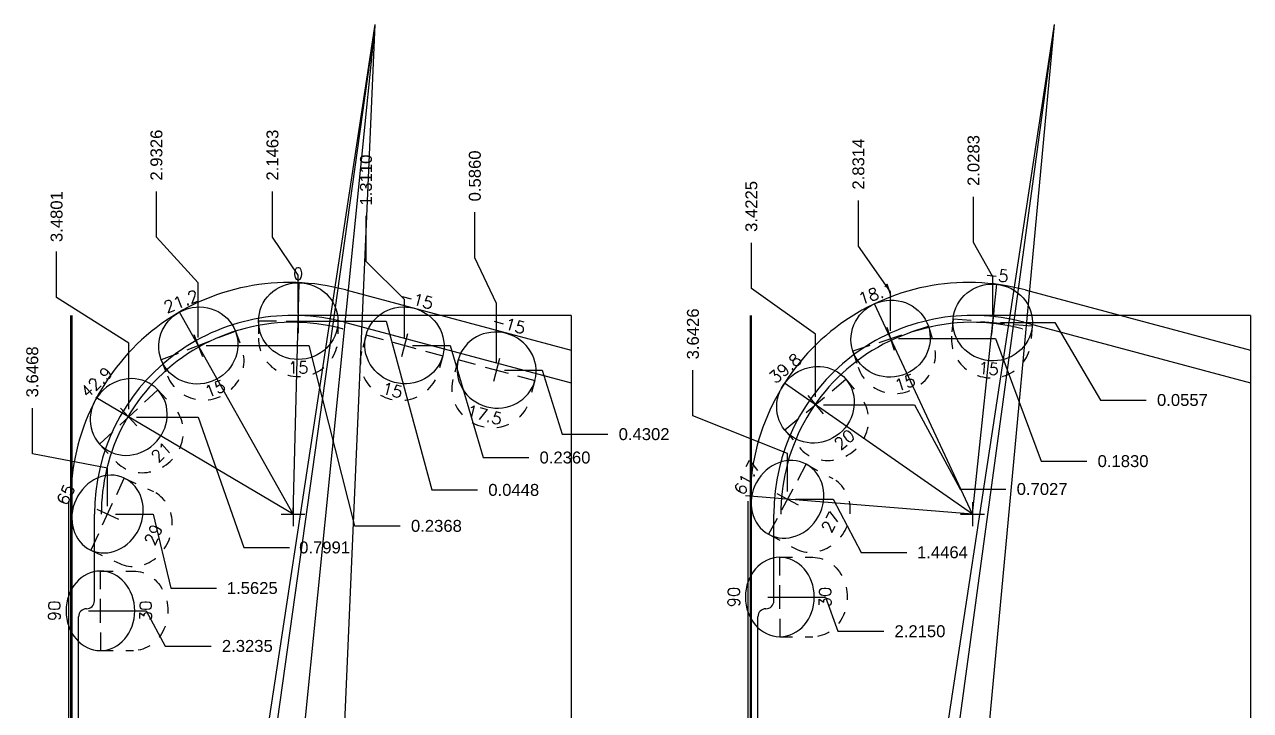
# Model space of a CAD drawing. Header units: inches. Extents: x 104.6 to 170.9, y -36.4 to -12.2.
# Drawn here: x 135.24 to 144.89, y -27.54 to -22.15 of the extents above; entities that cross this region are included whole.
import ezdxf
from ezdxf.enums import TextEntityAlignment as Align

# ---------------------------------------------------------------- set-up
doc = ezdxf.new("R2010")
doc.units = ezdxf.units.IN
doc.header["$MEASUREMENT"] = 0
doc.header["$PDMODE"] = 35
doc.linetypes.add('CENTER2', pattern=[1.125, 0.75, -0.125, 0.125, -0.125])
doc.linetypes.add('HIDDEN2', pattern=[0.1875, 0.125, -0.0625])
doc.layers.get('Defpoints').update_dxf_attribs({"color": 10})
doc.layers.add('Blade_5', color=7, linetype='Continuous', true_color=0x0066cc)
doc.layers.add('Blade_6', color=7, linetype='Continuous', true_color=0xc880f5)
doc.layers.add('CLine', color=5, linetype='CENTER2')
doc.styles.add('RomanS', font='romans')
doc.styles.get("Standard").update_dxf_attribs({"font": 'arial.ttf'})
doc.dimstyles.get("Standard").update_dxf_attribs({"dimtxt": 0.09375, "dimasz": 0.18, "dimexe": 0.18, "dimexo": 0.0625, "dimgap": 0.09, "dimtad": 0, "dimtih": 1, "dimtoh": 1, "dimdec": 4, "dimzin": 0, "dimdsep": 46, "dimtxsty": 'Standard', "dimcen": 0.09, "dimadec": 4, "dimazin": 0, "dimtfac": 1, "dimtdec": 4, "dimtofl": 0, "dimtmove": 0, "dimatfit": 3, "dimfxl": 1, "dimtolj": 1, "dimtzin": 0, "dimarcsym": 0})

# ---------------------------------------------------------------- blocks, each defined once
blk = doc.blocks.new('CMark')
at = {"layer": 'CLine'}
for p, q in [((-0.094, 0), (0.094, 0)), ((0, 0.094), (0, -0.094))]:
    blk.add_line(p, q, dxfattribs=at)
blk = doc.blocks.new('1613@15')
for p, q in [((-0.1705, 0), (-0.3125, 0)), ((0.1707, 0), (0.3125, 0))]:
    blk.add_line(p, q)
at = {"color": 8, "linetype": 'HIDDEN2', "ltscale": 0.5}
blk.add_line((-0.3125, 0), (-0.3125, -0.1346), dxfattribs=at)
at = {"color": 8, "linetype": 'HIDDEN2', "ltscale": 0.5, "flags": 128}
blk.add_lwpolyline([(0.3125, 0), (0.3125, -0.1346)], dxfattribs=at)
blk.add_ellipse((0, 0), major_axis=(-0.3125, 0), ratio=0.965926, start_param=-3.141592653589793, end_param=3.141592653589793)
at = {"color": 8, "linetype": 'HIDDEN2', "ltscale": 0.5}
blk.add_ellipse((0, -0.1346), major_axis=(-0.3125, 0), ratio=0.965926, start_param=0, end_param=3.141593, dxfattribs=at)
blk.add_blockref('CMark', (0, 0))
at = {"style": 'RomanS'}
blk.add_text('15', height=0.094, dxfattribs=at).set_placement((0, -0.3644), align=Align.MIDDLE_CENTER)
blk.add_attdef('ANG', text='', height=0.094, dxfattribs=at).set_placement((0, 0.2975), align=Align.BOTTOM_CENTER)
blk = doc.blocks.new('1613@17.5')
for p, q in [((-0.1705, 0), (-0.3125, 0)), ((0.1707, 0), (0.3125, 0))]:
    blk.add_line(p, q)
at = {"color": 8, "linetype": 'HIDDEN2', "ltscale": 0.5}
blk.add_line((-0.3125, 0), (-0.3125, -0.1591), dxfattribs=at)
at = {"color": 8, "linetype": 'HIDDEN2', "ltscale": 0.5, "flags": 128}
blk.add_lwpolyline([(0.3125, 0), (0.3125, -0.1591)], dxfattribs=at)
at = {"extrusion": (0, 0, -1)}
blk.add_ellipse((0, 0), major_axis=(-0.3125, 0), ratio=0.953717, start_param=-3.141592653589793, end_param=3.141592653589793, dxfattribs=at)
at = {"color": 8, "linetype": 'HIDDEN2', "ltscale": 0.5}
blk.add_ellipse((0, -0.1591), major_axis=(0.3125, 0), ratio=0.953717, start_param=3.141593, end_param=6.283185, dxfattribs=at)
blk.add_blockref('CMark', (0, 0))
at = {"style": 'RomanS'}
blk.add_text('17.5', height=0.094, dxfattribs=at).set_placement((0, -0.3644), align=Align.MIDDLE_CENTER)
blk.add_attdef('ANG', text='', height=0.094, dxfattribs=at).set_placement((0, 0.2975), align=Align.BOTTOM_CENTER)
blk = doc.blocks.new('1613@21')
for p, q in [((-0.1705, 0), (-0.3125, 0)), ((0.1707, 0), (0.3125, 0))]:
    blk.add_line(p, q)
at = {"color": 8, "linetype": 'HIDDEN2', "ltscale": 0.5}
blk.add_line((-0.3125, 0), (-0.3125, -0.1864), dxfattribs=at)
at = {"color": 8, "linetype": 'HIDDEN2', "ltscale": 0.5, "flags": 128}
blk.add_lwpolyline([(0.3125, 0), (0.3125, -0.1864)], dxfattribs=at)
blk.add_ellipse((0, 0), major_axis=(-0.3125, 0), ratio=0.933568, start_param=3.141593, end_param=9.424778)
at = {"color": 8, "linetype": 'HIDDEN2', "ltscale": 0.5}
blk.add_ellipse((0, -0.1864), major_axis=(-0.3125, 0), ratio=0.933568, start_param=0, end_param=3.141593, dxfattribs=at)
blk.add_blockref('CMark', (0, 0))
at = {"style": 'RomanS'}
blk.add_text('21', height=0.094, dxfattribs=at).set_placement((0, -0.3771), align=Align.MIDDLE_CENTER)
blk.add_attdef('ANG', text='', height=0.094, dxfattribs=at).set_placement((0, 0.2975), align=Align.BOTTOM_CENTER)
blk = doc.blocks.new('1613@20')
for p, q in [((-0.1705, 0), (-0.3125, 0)), ((0.1707, 0), (0.3125, 0))]:
    blk.add_line(p, q)
at = {"color": 8, "linetype": 'HIDDEN2', "ltscale": 0.5}
blk.add_line((-0.3125, 0), (-0.3125, -0.1779), dxfattribs=at)
at = {"color": 8, "linetype": 'HIDDEN2', "ltscale": 0.5, "flags": 128}
blk.add_lwpolyline([(0.3125, 0), (0.3125, -0.1779)], dxfattribs=at)
blk.add_ellipse((0, 0), major_axis=(-0.3125, 0), ratio=0.939693, start_param=-3.141592653589793, end_param=3.141592653589793)
at = {"color": 8, "linetype": 'HIDDEN2', "ltscale": 0.5}
blk.add_ellipse((0, -0.1779), major_axis=(-0.3125, 0), ratio=0.939693, start_param=0, end_param=3.141593, dxfattribs=at)
blk.add_blockref('CMark', (0, 0))
at = {"style": 'RomanS'}
blk.add_text('20', height=0.094, dxfattribs=at).set_placement((0, -0.3562), align=Align.MIDDLE_CENTER)
blk.add_attdef('ANG', text='', height=0.094, dxfattribs=at).set_placement((0, 0.2975), align=Align.BOTTOM_CENTER)
blk = doc.blocks.new('*D229')
at = {"layer": 'Blade_5', "color": 0, "lineweight": -2, "transparency": 16777216}
for p, q in [((138.7879, -23.9843), (138.7879, -23.6243)), ((138.9586, -24.3443), (138.7879, -23.9843)), ((138.9586, -24.8044), (138.9586, -24.3443))]:
    blk.add_line(p, q, dxfattribs=at)
at = {"layer": 'Defpoints', "color": 0, "transparency": 16777216}
for p in [(138.7879, -23.6243), (139.5446, -24.4367), (138.9586, -24.8669)]:
    blk.add_point(p, dxfattribs=at)
at = {"layer": 'Blade_5', "color": 0, "transparency": 16777216, "insert": (138.7879, -23.3399), "char_height": 0.09375, "attachment_point": 5, "rotation": 90}
blk.add_mtext('\\A1;0.5860', dxfattribs=at)
blk = doc.blocks.new('*D230')
at = {"layer": 'Blade_5', "color": 0, "lineweight": -2, "transparency": 16777216}
for p, q in [((137.9316, -24.0126), (137.9316, -23.6526)), ((138.2336, -24.3126), (137.9316, -24.0126)), ((138.2336, -24.6101), (138.2336, -24.3126))]:
    blk.add_line(p, q, dxfattribs=at)
at = {"layer": 'Defpoints', "color": 0, "transparency": 16777216}
for p in [(137.9316, -23.6526), (139.5446, -24.4367), (138.2336, -24.6726)]:
    blk.add_point(p, dxfattribs=at)
at = {"layer": 'Blade_5', "color": 0, "transparency": 16777216, "insert": (137.9316, -23.3726), "char_height": 0.09375, "attachment_point": 5, "rotation": 90}
blk.add_mtext('\\A1;1.3110', dxfattribs=at)
blk = doc.blocks.new('*D231')
at = {"layer": 'Blade_5', "color": 0, "lineweight": -2, "transparency": 16777216}
for p, q in [((137.1957, -23.8217), (137.1957, -23.4617)), ((137.3983, -24.1215), (137.1957, -23.8217)), ((137.3983, -24.419), (137.3983, -24.1215))]:
    blk.add_line(p, q, dxfattribs=at)
at = {"layer": 'Defpoints', "color": 0, "transparency": 16777216}
for p in [(137.1957, -23.4617), (137.3983, -24.4815), (139.5446, -24.4367)]:
    blk.add_point(p, dxfattribs=at)
at = {"layer": 'Blade_5', "color": 0, "transparency": 16777216, "insert": (137.1957, -23.1763), "char_height": 0.09375, "attachment_point": 5, "rotation": 90}
blk.add_mtext('\\A1;2.1463', dxfattribs=at)
blk = doc.blocks.new('*D232')
at = {"layer": 'Blade_5', "color": 0, "lineweight": -2, "transparency": 16777216}
for p, q in [((136.2829, -23.8217), (136.2829, -23.4617)), ((136.612, -24.1817), (136.2829, -23.8217)), ((136.612, -24.611), (136.612, -24.1817))]:
    blk.add_line(p, q, dxfattribs=at)
at = {"layer": 'Defpoints', "color": 0, "transparency": 16777216}
for p in [(136.2829, -23.4617), (139.5446, -24.4367), (136.612, -24.6735)]:
    blk.add_point(p, dxfattribs=at)
at = {"layer": 'Blade_5', "color": 0, "transparency": 16777216, "insert": (136.2829, -23.1763), "char_height": 0.09375, "attachment_point": 5, "rotation": 90}
blk.add_mtext('\\A1;2.9326', dxfattribs=at)
blk = doc.blocks.new('*D233')
at = {"layer": 'Blade_5', "color": 0, "lineweight": -2, "transparency": 16777216}
for p, q in [((135.4974, -24.2955), (135.4974, -23.9355)), ((136.0645, -24.6555), (135.4974, -24.2955)), ((136.0645, -25.1733), (136.0645, -24.6555))]:
    blk.add_line(p, q, dxfattribs=at)
at = {"layer": 'Defpoints', "color": 0, "transparency": 16777216}
for p in [(135.4974, -23.9355), (139.5446, -24.4367), (136.0645, -25.2358)]:
    blk.add_point(p, dxfattribs=at)
at = {"layer": 'Blade_5', "color": 0, "transparency": 16777216, "insert": (135.4974, -23.66), "char_height": 0.09375, "attachment_point": 5, "rotation": 90}
blk.add_mtext('\\A1;3.4801', dxfattribs=at)
blk = doc.blocks.new('*D234')
at = {"layer": 'Blade_5', "color": 0, "lineweight": -2, "transparency": 16777216}
for p, q in [((139.0211, -24.8669), (139.3186, -24.8669)), ((139.3186, -24.8669), (139.4752, -25.3711)), ((139.4752, -25.3711), (139.8352, -25.3711))]:
    blk.add_line(p, q, dxfattribs=at)
at = {"layer": 'Defpoints', "color": 0, "transparency": 16777216}
for p in [(139.5446, -24.4367), (138.9586, -24.8669), (139.8352, -25.3711)]:
    blk.add_point(p, dxfattribs=at)
at = {"layer": 'Blade_5', "color": 0, "transparency": 16777216, "insert": (140.1193, -25.3711), "char_height": 0.09375, "attachment_point": 5}
blk.add_mtext('\\A1;0.4302', dxfattribs=at)
blk = doc.blocks.new('*D235')
at = {"layer": 'Blade_5', "color": 0, "lineweight": -2, "transparency": 16777216}
for p, q in [((138.2961, -24.6726), (138.5936, -24.6726)), ((138.5936, -24.6726), (138.8525, -25.555)), ((138.8525, -25.555), (139.2125, -25.555))]:
    blk.add_line(p, q, dxfattribs=at)
at = {"layer": 'Defpoints', "color": 0, "transparency": 16777216}
for p in [(139.5446, -24.4367), (138.2336, -24.6726), (139.2125, -25.555)]:
    blk.add_point(p, dxfattribs=at)
at = {"layer": 'Blade_5', "color": 0, "transparency": 16777216, "insert": (139.4969, -25.555), "char_height": 0.09375, "attachment_point": 5}
blk.add_mtext('\\A1;0.2360', dxfattribs=at)
blk = doc.blocks.new('*D236')
at = {"layer": 'Blade_5', "color": 0, "lineweight": -2, "transparency": 16777216}
for p, q in [((137.4608, -24.4815), (138.0891, -24.4815)), ((138.0891, -24.4815), (138.4491, -25.8096)), ((138.4491, -25.8096), (138.8091, -25.8096))]:
    blk.add_line(p, q, dxfattribs=at)
at = {"layer": 'Defpoints', "color": 0, "transparency": 16777216}
for p in [(137.3983, -24.4815), (139.5446, -24.4367), (138.8091, -25.8096)]:
    blk.add_point(p, dxfattribs=at)
at = {"layer": 'Blade_5', "color": 0, "transparency": 16777216, "insert": (139.0938, -25.8096), "char_height": 0.09375, "attachment_point": 5}
blk.add_mtext('\\A1;0.0448', dxfattribs=at)
blk = doc.blocks.new('*D237')
at = {"layer": 'Blade_5', "color": 0, "lineweight": -2, "transparency": 16777216}
for p, q in [((136.6745, -24.6735), (137.4805, -24.6735)), ((137.4805, -24.6735), (137.8405, -26.0925)), ((137.8405, -26.0925), (138.2005, -26.0925))]:
    blk.add_line(p, q, dxfattribs=at)
at = {"layer": 'Defpoints', "color": 0, "transparency": 16777216}
for p in [(139.5446, -24.4367), (136.612, -24.6735), (138.2005, -26.0925)]:
    blk.add_point(p, dxfattribs=at)
at = {"layer": 'Blade_5', "color": 0, "transparency": 16777216, "insert": (138.4852, -26.0925), "char_height": 0.09375, "attachment_point": 5}
blk.add_mtext('\\A1;0.2368', dxfattribs=at)
blk = doc.blocks.new('*D238')
at = {"layer": 'Blade_5', "color": 0, "lineweight": -2, "transparency": 16777216}
for p, q in [((136.127, -25.2358), (136.6102, -25.2358)), ((136.6102, -25.2358), (136.9702, -26.2622)), ((136.9702, -26.2622), (137.3302, -26.2622))]:
    blk.add_line(p, q, dxfattribs=at)
at = {"layer": 'Defpoints', "color": 0, "transparency": 16777216}
for p in [(139.5446, -24.4367), (136.0645, -25.2358), (137.3302, -26.2622)]:
    blk.add_point(p, dxfattribs=at)
at = {"layer": 'Blade_5', "color": 0, "transparency": 16777216, "insert": (137.6057, -26.2622), "char_height": 0.09375, "attachment_point": 5}
blk.add_mtext('\\A1;0.7991', dxfattribs=at)
blk = doc.blocks.new('*D239')
at = {"layer": 'Blade_6', "color": 0, "lineweight": -2, "transparency": 16777216}
for p, q in [((142.7114, -23.8641), (142.7114, -23.5041)), ((142.8617, -24.1323), (142.7114, -23.8641)), ((142.8617, -24.4298), (142.8617, -24.1323))]:
    blk.add_line(p, q, dxfattribs=at)
at = {"layer": 'Defpoints', "color": 0, "transparency": 16777216}
for p in [(142.7114, -23.5041), (142.8617, -24.4923), (144.89, -24.4367)]:
    blk.add_point(p, dxfattribs=at)
at = {"layer": 'Blade_6', "color": 0, "transparency": 16777216, "insert": (142.7114, -23.2187), "char_height": 0.09375, "attachment_point": 5, "rotation": 90}
blk.add_mtext('\\A1;2.0283', dxfattribs=at)
blk = doc.blocks.new('*D240')
at = {"layer": 'Blade_6', "color": 0, "lineweight": -2, "transparency": 16777216}
for p, q in [((141.8056, -23.8924), (141.8056, -23.5324)), ((142.0586, -24.2524), (141.8056, -23.8924)), ((142.0586, -24.5572), (142.0586, -24.2524))]:
    blk.add_line(p, q, dxfattribs=at)
at = {"layer": 'Defpoints', "color": 0, "transparency": 16777216}
for p in [(141.8056, -23.5324), (144.89, -24.4367), (142.0586, -24.6197)]:
    blk.add_point(p, dxfattribs=at)
at = {"layer": 'Blade_6', "color": 0, "transparency": 16777216, "insert": (141.8056, -23.2472), "char_height": 0.09375, "attachment_point": 5, "rotation": 90}
blk.add_mtext('\\A1;2.8314', dxfattribs=at)
blk = doc.blocks.new('*D241')
at = {"layer": 'Blade_6', "color": 0, "lineweight": -2, "transparency": 16777216}
for p, q in [((140.9636, -24.2248), (140.9636, -23.8648)), ((141.4675, -24.5848), (140.9636, -24.2248)), ((141.4675, -25.0769), (141.4675, -24.5848))]:
    blk.add_line(p, q, dxfattribs=at)
at = {"layer": 'Defpoints', "color": 0, "transparency": 16777216}
for p in [(140.9636, -23.8648), (144.89, -24.4367), (141.4675, -25.1394)]:
    blk.add_point(p, dxfattribs=at)
at = {"layer": 'Blade_6', "color": 0, "transparency": 16777216, "insert": (140.9636, -23.5798), "char_height": 0.09375, "attachment_point": 5, "rotation": 90}
blk.add_mtext('\\A1;3.4225', dxfattribs=at)
blk = doc.blocks.new('*D242')
at = {"layer": 'Blade_6', "color": 0, "lineweight": -2, "transparency": 16777216}
for p, q in [((142.9242, -24.4923), (143.3501, -24.4923)), ((143.3501, -24.4923), (143.7101, -25.1024)), ((143.7101, -25.1024), (144.0701, -25.1024))]:
    blk.add_line(p, q, dxfattribs=at)
at = {"layer": 'Defpoints', "color": 0, "transparency": 16777216}
for p in [(142.8617, -24.4923), (144.89, -24.4367), (144.0701, -25.1024)]:
    blk.add_point(p, dxfattribs=at)
at = {"layer": 'Blade_6', "color": 0, "transparency": 16777216, "insert": (144.3547, -25.1024), "char_height": 0.09375, "attachment_point": 5}
blk.add_mtext('\\A1;0.0557', dxfattribs=at)
blk = doc.blocks.new('*D243')
at = {"layer": 'Blade_6', "color": 0, "lineweight": -2, "transparency": 16777216}
for p, q in [((142.1211, -24.6197), (142.883, -24.6197)), ((142.883, -24.6197), (143.243, -25.5833)), ((143.243, -25.5833), (143.603, -25.5833))]:
    blk.add_line(p, q, dxfattribs=at)
at = {"layer": 'Defpoints', "color": 0, "transparency": 16777216}
for p in [(144.89, -24.4367), (142.0586, -24.6197), (143.603, -25.5833)]:
    blk.add_point(p, dxfattribs=at)
at = {"layer": 'Blade_6', "color": 0, "transparency": 16777216, "insert": (143.8875, -25.5833), "char_height": 0.09375, "attachment_point": 5}
blk.add_mtext('\\A1;0.1830', dxfattribs=at)
blk = doc.blocks.new('*D244')
at = {"layer": 'Blade_6', "color": 0, "lineweight": -2, "transparency": 16777216}
for p, q in [((141.53, -25.1394), (142.2462, -25.1394)), ((142.2462, -25.1394), (142.6062, -25.8025)), ((142.6062, -25.8025), (142.9662, -25.8025))]:
    blk.add_line(p, q, dxfattribs=at)
at = {"layer": 'Defpoints', "color": 0, "transparency": 16777216}
for p in [(144.89, -24.4367), (141.4675, -25.1394), (142.9662, -25.8025)]:
    blk.add_point(p, dxfattribs=at)
at = {"layer": 'Blade_6', "color": 0, "transparency": 16777216, "insert": (143.2508, -25.8025), "char_height": 0.09375, "attachment_point": 5}
blk.add_mtext('\\A1;0.7027', dxfattribs=at)
blk = doc.blocks.new('1613@27')
for p, q in [((-0.1705, 0), (-0.3125, 0)), ((0.1707, 0), (0.3125, 0))]:
    blk.add_line(p, q)
at = {"color": 8, "linetype": 'HIDDEN2', "ltscale": 0.5}
blk.add_line((-0.3125, 0), (-0.3125, -0.2361), dxfattribs=at)
at = {"color": 8, "linetype": 'HIDDEN2', "ltscale": 0.5, "flags": 128}
blk.add_lwpolyline([(0.3125, 0), (0.3125, -0.2361)], dxfattribs=at)
blk.add_ellipse((0, 0), major_axis=(-0.3125, 0), ratio=0.891008, start_param=3.141593, end_param=9.424778)
at = {"color": 8, "linetype": 'HIDDEN2', "ltscale": 0.5}
blk.add_ellipse((0, -0.2361), major_axis=(-0.3125, 0), ratio=0.891008, start_param=0, end_param=3.141593, dxfattribs=at)
blk.add_blockref('CMark', (0, 0))
at = {"style": 'RomanS'}
blk.add_text('27', height=0.094, dxfattribs=at).set_placement((0.003, -0.3835), align=Align.MIDDLE_CENTER)
blk.add_attdef('ANG', text='', height=0.094, dxfattribs=at).set_placement((0, 0.2871), align=Align.BOTTOM_CENTER)
blk = doc.blocks.new('*D289')
at = {"layer": 'Blade_6', "color": 0, "lineweight": -2, "transparency": 16777216}
for p, q in [((140.5038, -25.2268), (140.5038, -24.8668)), ((141.2474, -25.5231), (140.5038, -25.2268)), ((141.2474, -25.8206), (141.2474, -25.5231))]:
    blk.add_line(p, q, dxfattribs=at)
at = {"layer": 'Defpoints', "color": 0, "transparency": 16777216}
for p in [(144.89, -24.4367), (140.5038, -24.8668), (141.2474, -25.8831)]:
    blk.add_point(p, dxfattribs=at)
at = {"layer": 'Blade_6', "color": 0, "transparency": 16777216, "insert": (140.5038, -24.5822), "char_height": 0.09375, "attachment_point": 5, "rotation": 90}
blk.add_mtext('\\A1;3.6426', dxfattribs=at)
blk = doc.blocks.new('*D290')
at = {"layer": 'Blade_6', "color": 0, "lineweight": -2, "transparency": 16777216}
for p, q in [((141.3099, -25.8831), (141.6074, -25.8831)), ((141.6074, -25.8831), (141.8265, -26.3001)), ((141.8265, -26.3001), (142.1865, -26.3001))]:
    blk.add_line(p, q, dxfattribs=at)
at = {"layer": 'Defpoints', "color": 0, "transparency": 16777216}
for p in [(144.89, -24.4367), (141.2474, -25.8831), (142.1865, -26.3001)]:
    blk.add_point(p, dxfattribs=at)
at = {"layer": 'Blade_6', "color": 0, "transparency": 16777216, "insert": (142.4665, -26.3001), "char_height": 0.09375, "attachment_point": 5}
blk.add_mtext('\\A1;1.4464', dxfattribs=at)
blk = doc.blocks.new('*D293')
at = {"layer": 'Blade_6', "color": 0, "lineweight": -2, "transparency": 16777216}
for p, q in [((141.2496, -26.6517), (141.5471, -26.6517)), ((141.5471, -26.6517), (141.6445, -26.9211)), ((141.6445, -26.9211), (142.0045, -26.9211))]:
    blk.add_line(p, q, dxfattribs=at)
at = {"layer": 'Defpoints', "color": 0, "transparency": 16777216}
for p in [(144.89, -24.4367), (141.1871, -26.6517), (142.0045, -26.9211)]:
    blk.add_point(p, dxfattribs=at)
at = {"layer": 'Blade_6', "color": 0, "transparency": 16777216, "insert": (142.2897, -26.9211), "char_height": 0.09375, "attachment_point": 5}
blk.add_mtext('\\A1;2.2150', dxfattribs=at)
blk = doc.blocks.new('1613@29')
for p, q in [((-0.1705, 0), (-0.3125, 0)), ((0.1707, 0), (0.3125, 0))]:
    blk.add_line(p, q)
at = {"color": 8, "linetype": 'HIDDEN2', "ltscale": 0.5}
blk.add_line((-0.3125, 0), (-0.3125, -0.2521), dxfattribs=at)
at = {"color": 8, "linetype": 'HIDDEN2', "ltscale": 0.5, "flags": 128}
blk.add_lwpolyline([(0.3125, 0), (0.3125, -0.2521)], dxfattribs=at)
blk.add_ellipse((0, 0), major_axis=(-0.3125, 0), ratio=0.874624, start_param=3.141593, end_param=9.424778)
at = {"color": 8, "linetype": 'HIDDEN2', "ltscale": 0.5}
blk.add_ellipse((0, -0.2521), major_axis=(-0.3125, 0), ratio=0.874624, start_param=0, end_param=3.141593, dxfattribs=at)
blk.add_blockref('CMark', (0, 0))
at = {"style": 'RomanS'}
blk.add_text('29', height=0.094, dxfattribs=at).set_placement((0.006, -0.3955), align=Align.MIDDLE_CENTER)
blk.add_attdef('ANG', text='', height=0.094, dxfattribs=at).set_placement((0, 0.2871), align=Align.BOTTOM_CENTER)
blk = doc.blocks.new('*D294')
at = {"layer": 'Blade_5', "color": 0, "lineweight": -2, "transparency": 16777216}
for p, q in [((135.3062, -25.5256), (135.3062, -25.1656)), ((135.8978, -25.6392), (135.3062, -25.5256)), ((135.8978, -25.9367), (135.8978, -25.6392))]:
    blk.add_line(p, q, dxfattribs=at)
at = {"layer": 'Defpoints', "color": 0, "transparency": 16777216}
for p in [(139.5446, -24.4367), (135.3062, -25.1656), (135.8978, -25.9992)]:
    blk.add_point(p, dxfattribs=at)
at = {"layer": 'Blade_5', "color": 0, "transparency": 16777216, "insert": (135.3062, -24.881), "char_height": 0.09375, "attachment_point": 5, "rotation": 90}
blk.add_mtext('\\A1;3.6468', dxfattribs=at)
blk = doc.blocks.new('*D298')
at = {"layer": 'Blade_5', "color": 0, "lineweight": -2, "transparency": 16777216}
for p, q in [((135.9042, -26.7602), (136.2017, -26.7602)), ((136.2017, -26.7602), (136.3521, -27.0367)), ((136.3521, -27.0367), (136.7121, -27.0367))]:
    blk.add_line(p, q, dxfattribs=at)
at = {"layer": 'Defpoints', "color": 0, "transparency": 16777216}
for p in [(139.5446, -24.4367), (135.8417, -26.7602), (136.7121, -27.0367)]:
    blk.add_point(p, dxfattribs=at)
at = {"layer": 'Blade_5', "color": 0, "transparency": 16777216, "insert": (136.9978, -27.0367), "char_height": 0.09375, "attachment_point": 5}
blk.add_mtext('\\A1;2.3235', dxfattribs=at)
blk = doc.blocks.new('1613@30')
for p, q in [((-0.1705, 0), (-0.3125, 0)), ((0.1707, 0), (0.3125, 0))]:
    blk.add_line(p, q)
at = {"color": 8, "linetype": 'HIDDEN2', "ltscale": 0.5}
blk.add_line((-0.3125, 0), (-0.3125, -0.26), dxfattribs=at)
at = {"color": 8, "linetype": 'HIDDEN2', "ltscale": 0.5, "flags": 128}
blk.add_lwpolyline([(0.3125, 0), (0.3125, -0.26)], dxfattribs=at)
at = {"extrusion": (0, 0, -1)}
blk.add_ellipse((0, 0), major_axis=(-0.3125, 0), ratio=0.866025, start_param=-3.141592653589793, end_param=3.141592653589793, dxfattribs=at)
at = {"color": 8, "linetype": 'HIDDEN2', "ltscale": 0.5, "extrusion": (0, 0, -1)}
blk.add_ellipse((0, -0.26), major_axis=(-0.3125, 0), ratio=0.866025, start_param=3.068877, end_param=6.355901, dxfattribs=at)
blk.add_blockref('CMark', (0, 0))
at = {"style": 'RomanS'}
blk.add_text('30', height=0.094, dxfattribs=at).set_placement((0, -0.3562), align=Align.MIDDLE_CENTER)
blk.add_attdef('ANG', text='', height=0.094, dxfattribs=at).set_placement((0, 0.2871), align=Align.BOTTOM_CENTER)

msp = doc.modelspace()

# ---------------------------------------------------------------- linework, layer by layer
at = {"color": 5}
for p, q in [((137.77226, -24.23652), (139.5446, -24.71142)), ((143.11765, -24.23652), (144.88998, -24.71142)), ((135.5911, -25.89792), (135.5911, -32.93668)), ((135.6071, -25.89792), (135.6071, -32.93668)), ((140.93648, -25.89792), (140.93648, -32.93668))]:
    msp.add_line(p, q, dxfattribs=at)
for p, q in [((135.6071, -24.43668), (135.6071, -32.93668)), ((135.6171, -24.43668), (135.6171, -32.93668)), ((139.5446, -24.43668), (137.3571, -24.43668)), ((137.7615, -24.48992), (139.5446, -24.9677)), ((139.5446, -24.43668), (139.5446, -32.93668)), ((140.95248, -24.43668), (140.95248, -32.93668)), ((140.96248, -24.43668), (140.96248, -32.93668)), ((144.88998, -24.43668), (142.70248, -24.43668)), ((143.10689, -24.48992), (144.88998, -24.9677)), ((144.88998, -24.43668), (144.88998, -32.93668)), ((135.7946, -26.6815), (135.7946, -25.99918)), ((141.13998, -26.6815), (141.13998, -25.99918)), ((135.6696, -31.744), (135.6696, -26.8065)), ((141.01498, -31.744), (141.01498, -26.8065))]:
    msp.add_line(p, q)
at = {"color": 1}
for p, q in [((137.74745, -24.54237), (137.75034, -24.54315)), ((143.09283, -24.54237), (143.09573, -24.54315))]:
    msp.add_line(p, q, dxfattribs=at)
at = {"color": 5}
for centre in [(137.3271, -25.89792), (142.67248, -25.89792)]:
    msp.add_arc(centre, 1.72, 75, 180, dxfattribs=at)
for centre, radius, start, end in [((137.3571, -25.99918), 1.5625, 75, 180), ((142.70248, -25.99918), 1.5625, 75, 180), ((135.7321, -26.6815), 0.0625, 270, 0), ((141.07748, -26.6815), 0.0625, 270, 0), ((135.7321, -26.8065), 0.0625, 90, 180), ((141.07748, -26.8065), 0.0625, 90, 180)]:
    msp.add_arc(centre, radius, start, end)
at = {"color": 1}
for centre, start, end in [((137.3571, -25.99918), 75, 106.391893), ((142.70248, -25.99918), 75, 106.391893), ((137.3571, -25.99918), 106.391893, 136.598053), ((142.70248, -25.99918), 106.391893, 136.598053), ((137.3571, -25.99918), 136.598053, 166.546145), ((142.70248, -25.99918), 136.598053, 166.546145), ((137.3571, -25.99918), 166.546145, 180), ((142.70248, -25.99918), 166.546145, 180)]:
    msp.add_arc(centre, 1.5082, start, end, dxfattribs=at)
at = {"layer": 'Blade_5'}
for p, q in [((135.90127, -35.92742), (138.0025, -22.14922)), ((136.06715, -35.9517), (138.0025, -22.14922)), ((136.61282, -36.01727), (138.0025, -22.14922)), ((137.3983, -36.07362), (138.0025, -22.14922)), ((137.3571, -25.99918), (137.40621, -24.17974)), ((137.3571, -25.99918), (136.464, -24.41014)), ((137.3571, -25.99918), (135.80597, -25.08305))]:
    msp.add_line(p, q, dxfattribs=at)
at = {"layer": 'Blade_6'}
for p, q in [((141.25089, -35.92806), (143.34788, -22.14922)), ((141.46986, -35.95961), (143.34788, -22.14922)), ((142.05919, -36.02701), (143.34788, -22.14922)), ((142.70248, -25.99918), (142.89339, -24.19216)), ((142.70248, -25.99918), (141.93083, -24.34603)), ((142.70248, -25.99918), (141.22271, -24.96898)), ((142.70248, -25.99918), (140.91795, -25.85683))]:
    msp.add_line(p, q, dxfattribs=at)

# ---------------------------------------------------------------- block references
for p in [(137.3571, -25.99918), (142.70248, -25.99918)]:
    msp.add_blockref('CMark', p)
at = {"layer": 'Blade_5'}
msp.add_blockref('1613@15', (137.39826, -24.48149), dxfattribs=at).add_auto_attribs({'ANG': '0'})
for name, p, rotation, values in [('1613@15', (136.612, -24.67346), 21.2, {'ANG': '21.2'}), ('1613@15', (138.23363, -24.67265), 345, {'ANG': '-15'}), ('1613@17.5', (138.95857, -24.86689), 345, {'ANG': '-15'}), ('1613@21', (136.06453, -25.23577), 42.89999999999999, {'ANG': '42.9'}), ('1613@29', (135.89779, -25.99918), 65, {'ANG': '65'}), ('1613@30', (135.84173, -26.76015), 90, {'ANG': '90'})]:
    msp.add_blockref(name, p, dxfattribs=dict(at, rotation=rotation)).add_auto_attribs(values)
at = {"layer": 'Blade_6'}
for name, p, rotation, values in [('1613@15', (142.86168, -24.49235), 355, {'ANG': '-5'}), ('1613@15', (142.05856, -24.61969), 18.1, {'ANG': '18.1'}), ('1613@20', (141.4675, -25.1394), 39.8, {'ANG': '39.8'}), ('1613@27', (141.24743, -25.88311), 61.7, {'ANG': '61.7'}), ('1613@30', (141.18712, -26.6517), 90, {'ANG': '90'})]:
    msp.add_blockref(name, p, dxfattribs=dict(at, rotation=rotation)).add_auto_attribs(values)

# ---------------------------------------------------------------- dimensions: what is measured, and where the dimension line sits
at = {"layer": 'Blade_5'}
for feature_location, offset, dtype, picture, middle in [((136.612, -24.67346), (-0.32914, 1.21178), 1, '*D232', (136.28286, -23.17631)), ((137.39826, -24.48149), (-0.20255, 1.01982), 1, '*D231', (137.19571, -23.17628)), ((138.95857, -24.86689), (-0.17069, 1.24256), 1, '*D229', (138.78788, -23.33989)), ((138.23363, -24.67265), (-0.30199, 1.02003), 1, '*D230', (137.93164, -23.37259)), ((136.06453, -25.23577), (-0.56714, 1.30026), 1, '*D233', (135.49739, -23.65999)), ((135.89779, -25.99918), (-0.59157, 0.83356), 1, '*D294', (135.30621, -24.88096)), ((135.84173, -26.76015), (0.87037, -0.27651), 0, '*D298', (136.99784, -27.03666)), ((136.06453, -25.23577), (1.26562, -1.02645), 0, '*D238', (137.60571, -26.26222)), ((136.612, -24.67346), (1.58855, -1.41903), 0, '*D237', (138.48524, -26.09249)), ((137.39826, -24.48149), (1.41085, -1.32811), 0, '*D236', (139.0938, -25.80961)), ((138.23363, -24.67265), (0.97882, -0.88236), 0, '*D235', (139.4969, -25.55501)), ((138.95857, -24.86689), (0.8766, -0.50424), 0, '*D234', (140.11929, -25.37114))]:
    dim = msp.add_ordinate_dim(feature_location=feature_location, offset=offset, dtype=dtype, origin=(139.5446, -24.43668), dimstyle='Standard', dxfattribs=at)
    dim.commit()
    dim.dimension.update_dxf_attribs({"geometry": picture, "text_midpoint": middle})
msp.add_ordinate_dim(feature_location=(135.89779, -25.99918), offset=(0.85751, -0.58217), dtype=0, origin=(139.5446, -24.43668), dimstyle='Standard', dxfattribs=at).render()
at = {"layer": 'Blade_6'}
for feature_location, offset, dtype, origin, picture, middle in [((142.05856, -24.61969), (-0.25292, 1.08732), 1, (144.88998, -24.43668), '*D240', (141.80564, -23.24716)), ((142.86168, -24.49235), (-0.15027, 0.98826), 1, (144.88998, -24.43668), '*D239', (142.71141, -23.21868)), ((141.4675, -25.1394), (-0.50394, 1.27464), 1, (144.88998, -24.43668), '*D241', (140.96356, -23.57984)), ((141.2474331553, -25.8831144633), (-0.7436192732, 1.0163562226), 1, (144.8899831579, -24.436682111), '*D289', (140.5038138821, -24.5822237933)), ((141.18712, -26.6517), (0.81734, -0.26945), 0, (144.88998, -24.43668), '*D293', (142.2897, -26.92115)), ((141.24743, -25.88311), (0.93904, -0.41695), 0, (144.88998, -24.43668), '*D290', (142.46647, -26.30007)), ((141.4675, -25.1394), (1.49866, -0.66311), 0, (144.88998, -24.43668), '*D244', (143.25076, -25.80251)), ((142.05856, -24.61969), (1.54447, -0.96359), 0, (144.88998, -24.43668), '*D243', (143.88747, -25.58327)), ((142.86168, -24.49235), (1.20839, -0.61003), 0, (144.88998, -24.43668), '*D242', (144.35466, -25.10237))]:
    dim = msp.add_ordinate_dim(feature_location=feature_location, offset=offset, dtype=dtype, origin=origin, dimstyle='Standard', dxfattribs=at)
    dim.commit()
    dim.dimension.update_dxf_attribs({"geometry": picture, "text_midpoint": middle})

doc.saveas('drawing.dxf')
